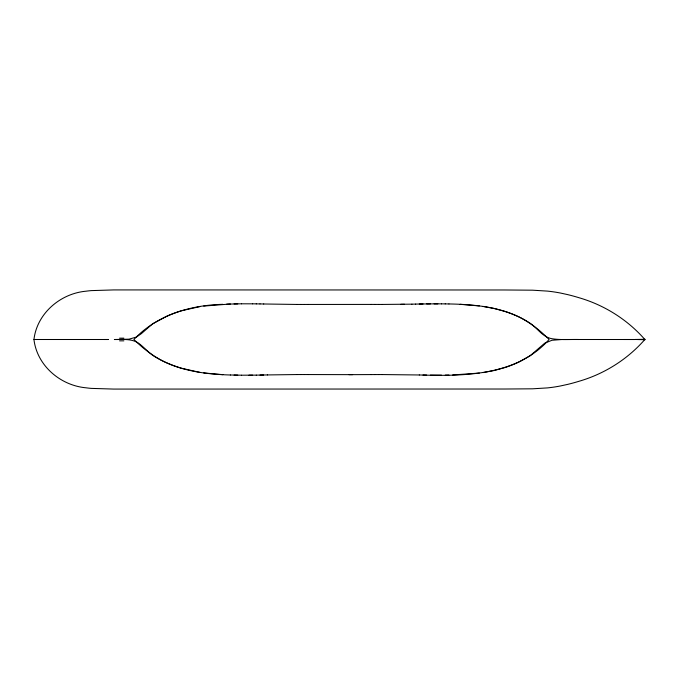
<?xml version="1.0" encoding="UTF-8"?>
<svg xmlns="http://www.w3.org/2000/svg" width="679" height="679" viewBox="0 0 679 679"><rect width="100%" height="100%" fill="white"/><g stroke="black" fill="none" stroke-linecap="round" stroke-linejoin="round"><path stroke-width="1.02" d="M635.171 339.475L645.05 339.279C627.583 359.335 604.276 374.002 578.737 381.36A192.03 192.03 0 0 1 567.941 384.322L560.514 385.952A145.017 145.017 0 0 1 547.554 387.896L532.574 388.812L504.718 389.016L113.716 389.075L91.334 388.388A107.706 107.706 0 0 1 85.995 387.802C60.38 385.485 37.022 365.616 33.95 339.5C37.022 313.384 60.38 293.515 85.995 291.198A107.706 107.706 0 0 1 91.334 290.612L113.716 289.925L504.718 289.984L532.574 290.188L547.554 291.113A145.017 145.017 0 0 1 560.514 293.048L567.941 294.678A192.03 192.03 0 0 1 578.737 297.64C604.276 304.998 627.583 319.665 645.05 339.721L635.103 339.475M200.042 306.585L181.505 310.744A127.584 127.542 -20.2 0 0 167.153 316.024L152.69 323.773L141.385 333.627L136.428 337.081L128.951 339.169L114.369 339.508C122.33 339.695 131.047 338.422 138.134 342.903C144.491 347.376 149.295 353.81 156.238 357.51C178.526 370.717 204.88 374.282 230.368 374.995M482.964 372.601L494.193 370.513L505.151 367.483A121.269 121.269 0 0 0 519.427 361.805L530.291 355.618L544.685 343.201L551.925 340.281L562.008 339.5L634.61 339.508L623.695 339.5M203.725 306.076L230.368 304.005M479.306 373.068L452.647 374.961M222.899 304.328C190.332 305.075 156.679 315.158 133.933 339.5C143.617 349.048 154.634 357.51 167.144 362.993A127.584 127.542 20.2 0 0 181.514 368.239L200.042 372.415M226.633 304.15L241.52 303.793M267.365 374.935L297.037 374.553M234.06 303.912L237.769 303.844M411.898 304.158L415.658 304.09M267.424 374.935L256.246 375.131M259.947 375.08L263.656 375.012M423.068 303.963L415.59 304.09M411.949 304.158L382.277 304.438M419.283 304.031L430.469 303.869M445.254 375.105L448.955 375.046M400.814 304.328L404.523 304.277M426.667 303.912L437.862 303.844M256.339 375.131L241.52 375.207M248.938 375.207L252.639 375.173M241.461 303.802L252.639 303.827M308.122 304.447L371.192 304.421M348.93 374.664L371.192 374.579M371.167 374.579L374.901 374.57M441.486 375.147L430.367 375.122M434.068 303.844L441.554 303.853M304.413 304.455L308.147 304.447M297.003 374.553L300.738 374.545M374.867 374.57L378.61 374.562M352.63 374.655L308.122 374.553M300.704 304.455L304.447 304.455M378.576 304.438L382.319 304.438M33.95 339.5L108.173 339.5L104.286 339.5M300.704 374.545L304.447 374.545M378.576 374.562L382.319 374.562M374.867 304.43L378.61 304.438M297.003 304.447L300.738 304.455M578.737 339.5C569.808 339.313 560.786 340.111 551.925 338.719C542.623 337.166 537.624 328.297 530.291 323.382C506.483 307.375 476.87 304.455 448.921 303.946M304.413 374.545L308.147 374.553M382.277 374.562L419.367 374.978M371.167 304.421L374.901 304.43M297.037 304.447L263.656 303.988M441.486 303.853L445.254 303.895M252.546 303.819L256.339 303.869M230.351 374.986L241.461 375.198M256.246 303.869L260.032 303.929M422.975 375.029L426.667 375.088M445.203 303.886L448.955 303.954M419.283 374.969C464.266 376.293 516.736 375.971 549.082 339.5C540.408 330.631 530.537 322.814 519.427 317.195A121.269 121.269 0 0 0 505.151 311.517L494.193 308.487L482.964 306.399M259.947 303.92L263.732 303.988M234.06 375.088L237.769 375.156M460.124 304.328L479.306 305.932M222.899 374.672L203.725 372.924M119.546 340.833A170.395 2.988 0.2 0 1 123.884 340.833M123.884 338.167A170.395 2.988 -0.2 0 1 119.546 338.167"/></g></svg>
